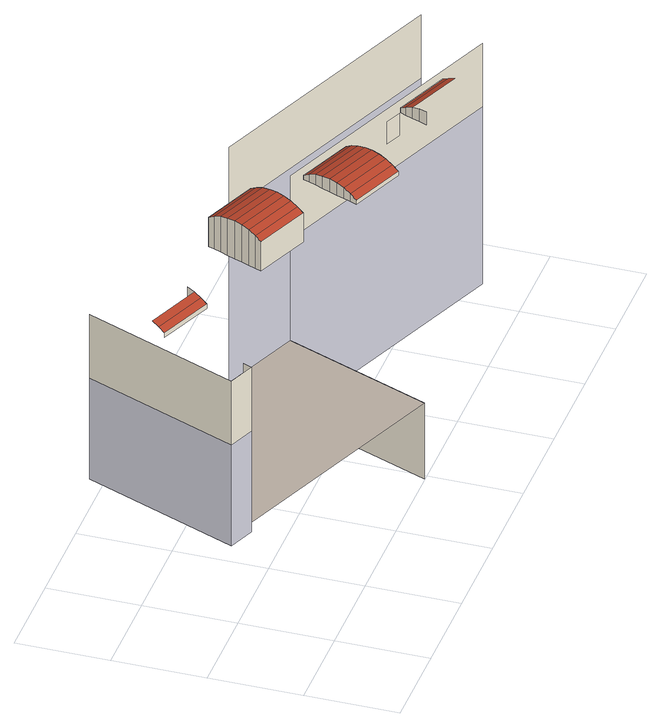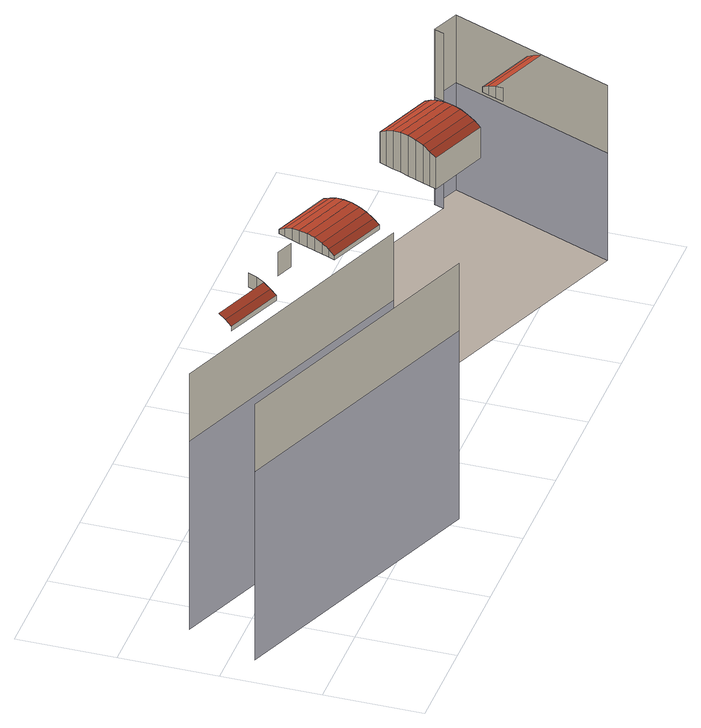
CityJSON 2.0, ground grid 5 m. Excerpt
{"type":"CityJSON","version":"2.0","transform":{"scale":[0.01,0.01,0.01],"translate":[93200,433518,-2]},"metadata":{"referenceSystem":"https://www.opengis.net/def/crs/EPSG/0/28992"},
"CityObjects":{
"building1":{"type":"Building","attributes":{"measuredHeight":21.9},"children":["building1-1","building1-2"],"geometry":[{"type":"MultiSurface","lod":"2","boundaries":[[[0,1,2,3]],[[4,5,1,0]],[[1,6,7,2]],[[5,8,6,1]],[[9,0,3,10]],[[11,4,0,9]],[[12,13,14,15]],[[13,12,16,17]],[[17,16,18,19]],[[16,12,15,20]],[[21,8,5,4,11,22]],[[18,16,20,23]],[[24,18,23,25]],[[26,27,28,29]],[[27,30,31,28]],[[30,32,33,31]],[[32,34,35,33]],[[36,35,34,37]],[[38,26,29,39]],[[26,38,40,27]],[[41,36,37,42]],[[27,40,43,30]],[[44,41,42,45]],[[30,43,46,32]],[[32,46,47,34]],[[34,47,48,37]],[[40,38,39,49]],[[37,48,50,42]],[[43,40,49,51]],[[42,50,52,45]],[[46,43,51,53]],[[45,52,54,55]],[[56,57,55,54]],[[47,46,53,58]],[[58,59,48,47]],[[59,60,50,48]],[[60,61,52,50]],[[61,56,54,52]],[[62,63,21,22]],[[64,65,66,67]],[[65,68,69,66]],[[68,70,71,69]],[[70,72,73,71]],[[74,73,72,75]],[[76,64,67,77]],[[64,76,78,65]],[[79,74,75,80]],[[65,78,81,68]],[[82,79,80,83]],[[68,81,84,70]],[[85,82,83,86]],[[70,84,87,72]],[[72,87,88,75]],[[75,88,89,80]],[[81,78,90,91]],[[80,89,92,83]],[[84,81,91,93]],[[83,92,94,86]],[[95,85,86,94]],[[87,84,93,96]],[[96,97,88,87]],[[97,98,89,88]],[[98,99,92,89]],[[99,95,94,92]],[[100,101,102,103]],[[104,105,106,62,22]],[[107,108,109,110]],[[111,107,110,112]],[[113,111,112,114]],[[115,113,114,116]],[[105,104,117,118]],[[112,119,120,114]],[[114,120,121,116]],[[122,115,116,121]],[[123,124,125,126,127]],[[127,126,128,129]]],"semantics":{"surfaces":[{"type":"WallSurface"},{"type":"ClosureSurface"},{"type":"RoofSurface"},{"type":"OuterCeilingSurface"}],"values":[0,1,0,1,0,1,0,2,2,0,3,0,0,0,0,0,0,0,0,2,0,2,0,2,2,2,0,2,0,2,0,2,0,0,0,0,0,0,0,0,0,0,0,0,0,2,0,2,0,2,0,2,2,2,0,2,0,2,0,0,0,0,0,0,0,1,0,0,0,0,0,2,2,0,1,0]}}]},
"building1-1":{"type":"BuildingInstallation","parents":["building1"],"geometry":[{"type":"MultiSurface","lod":"2","boundaries":[[[58,59,48,47]],[[32,34,35,33]],[[60,61,52,50]],[[56,57,55,54]],[[44,41,42,45]],[[46,43,51,53]],[[59,60,50,48]],[[47,46,53,58]],[[41,36,37,42]],[[27,30,31,28]],[[36,35,34,37]],[[43,40,49,51]],[[26,27,28,29]],[[61,56,54,52]],[[30,32,33,31]],[[57,44,45,55]],[[40,38,39,49]],[[38,26,29,39]],[[30,43,46,32]],[[27,40,43,30]],[[26,38,40,27]],[[42,50,52,45]],[[34,47,48,37]],[[32,46,47,34]],[[37,48,50,42]],[[45,52,54,55]]],"semantics":{"surfaces":[{"type":"WallSurface"},{"type":"RoofSurface"}],"values":[0,0,0,0,0,0,0,0,0,0,0,0,0,0,0,0,0,0,1,1,1,1,1,1,1,1]}}]},
"building1-2":{"type":"BuildingInstallation","parents":["building1"],"geometry":[{"type":"MultiSurface","lod":"2","boundaries":[[[74,73,72,75]],[[97,98,89,88]],[[81,78,90,91]],[[64,65,66,67]],[[78,76,77,90]],[[95,85,86,94]],[[85,82,83,86]],[[99,95,94,92]],[[68,70,71,69]],[[82,79,80,83]],[[79,74,75,80]],[[65,68,69,66]],[[98,99,92,89]],[[76,64,67,77]],[[87,84,93,96]],[[96,97,88,87]],[[84,81,91,93]],[[70,72,73,71]],[[72,87,88,75]],[[65,78,81,68]],[[83,92,94,86]],[[70,84,87,72]],[[64,76,78,65]],[[75,88,89,80]],[[80,89,92,83]],[[68,81,84,70]]],"semantics":{"surfaces":[{"type":"WallSurface"},{"type":"RoofSurface"}],"values":[0,0,0,0,0,0,0,0,0,0,0,0,0,0,0,0,0,0,1,1,1,1,1,1,1,1]}}]}
},
"vertices":[
[7,537,1118],[152,479,1118],[152,479,1499],[7,537,1499],[7,537,511],[152,479,511],[172,528,1118],[172,528,1499],[172,528,511],[345,1382,1118],[345,1382,1499],[345,1382,511],[570,845,1526],[268,967,1526],[268,967,1499],[570,845,1499],[584,879,1548],[281,1002,1548],[599,918,1565],[297,1040,1565],[584,879,1499],[1477,6,511],[1793,803,511],[599,918,1499],[616,959,1575],[616,959,1499],[962,689,1673],[976,723,1695],[976,723,1499],[962,689,1499],[991,762,1712],[991,762,1499],[1008,803,1722],[1008,803,1499],[1025,845,1726],[1025,845,1499],[1042,888,1499],[1042,888,1722],[1265,567,1673],[1265,567,1499],[1279,601,1695],[1059,929,1499],[1059,929,1712],[1294,640,1712],[1074,967,1499],[1074,967,1695],[1310,681,1722],[1328,723,1726],[1345,766,1722],[1279,601,1499],[1362,807,1712],[1294,640,1499],[1377,845,1695],[1310,681,1499],[1391,880,1673],[1088,1002,1673],[1391,880,1499],[1088,1002,1499],[1328,723,1499],[1345,766,1499],[1362,807,1499],[1377,845,1499],[1793,803,56],[1477,6,56],[1658,418,1523],[1672,453,1545],[1672,453,1499],[1658,418,1499],[1687,491,1562],[1687,491,1499],[1704,532,1572],[1704,532,1499],[1721,575,1576],[1721,575,1499],[1738,618,1499],[1738,618,1572],[1960,296,1523],[1960,296,1499],[1974,331,1545],[1755,659,1499],[1755,659,1562],[1990,369,1562],[1770,697,1499],[1770,697,1545],[2006,410,1572],[1784,731,1499],[1784,731,1523],[2024,453,1576],[2041,496,1572],[2057,537,1562],[1974,331,1499],[1990,369,1499],[2073,575,1545],[2006,410,1499],[2087,609,1523],[2087,609,1499],[2024,453,1499],[2041,496,1499],[2057,537,1499],[2073,575,1499],[2290,397,1499],[2203,433,1499],[2203,433,1632],[2290,397,1632],[1793,803,1118],[3176,250,1118],[3176,250,56],[2436,339,1499],[2419,296,1499],[2419,296,1579],[2436,339,1576],[2452,380,1499],[2452,380,1565],[2468,418,1499],[2468,418,1548],[2482,452,1499],[2482,452,1526],[1793,803,1499],[3176,250,1499],[2755,258,1565],[2771,296,1548],[2785,330,1526],[2785,330,1499],[1937,1168,511],[1937,1168,56],[3322,615,56],[3322,615,1118],[1937,1168,1118],[3322,615,1499],[1937,1168,1499]
]}
